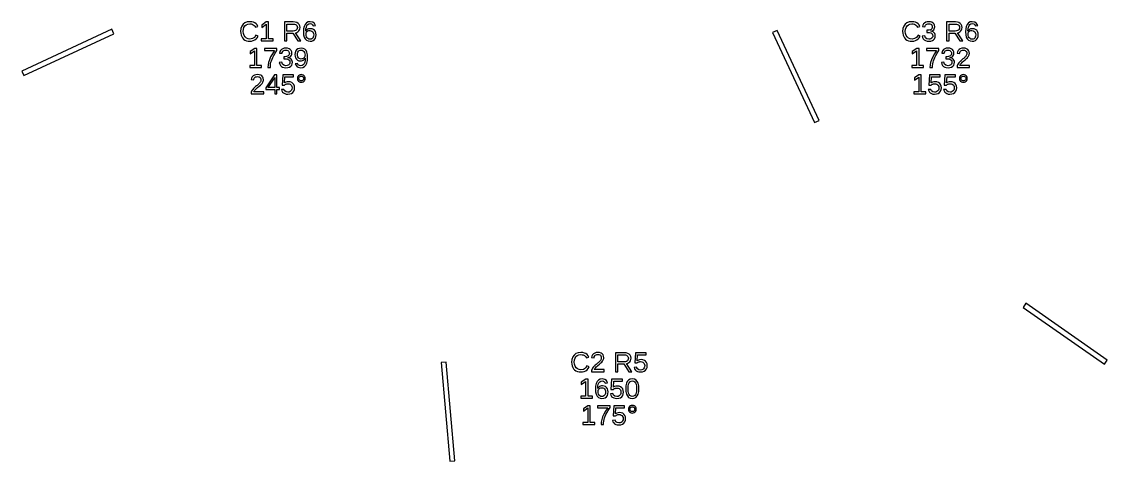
# Model space of a CAD drawing. Extents: x 195 to 2890, y 70 to 1529.
# Drawn here: x 196.5 to 524.4, y 470 to 603 of the extents above; entities that cross this region are included whole.
import ezdxf

# ---------------------------------------------------------------- set-up
doc = ezdxf.new("R2010")
doc.units = 0
doc.layers.get('0').update_dxf_attribs({"linetype": 'CONTINUOUS'})

msp = doc.modelspace()

# ---------------------------------------------------------------- linework, layer by layer
for points in [[(224.317, 599.32), (223.683, 600.68), (196.494, 588.001), (197.128, 586.642)], [(265.949, 597.093), (266.445, 597.222), (266.895, 597.437), (267.291, 597.734), (267.622, 598.109), (267.89, 598.564), (267.255, 598.881), (266.785, 598.219), (266.181, 597.821), (265.445, 597.689), (264.861, 597.76), (264.364, 597.974), (263.953, 598.33), (263.647, 598.803), (263.463, 599.368), (263.402, 600.024), (263.461, 600.685), (263.637, 601.244), (263.931, 601.703), (264.331, 602.043), (264.824, 602.247), (265.412, 602.315), (265.798, 602.286), (266.147, 602.198), (266.46, 602.051), (266.727, 601.848), (266.941, 601.593), (267.101, 601.286), (267.837, 601.53), (267.608, 601.961), (267.307, 602.315), (266.934, 602.592), (266.491, 602.791), (265.981, 602.91), (265.404, 602.95), (264.594, 602.863), (263.91, 602.604), (263.353, 602.173), (262.942, 601.589), (262.695, 600.873), (262.613, 600.024), (262.65, 599.441), (262.76, 598.913), (262.944, 598.44), (263.199, 598.028), (263.52, 597.685), (263.909, 597.41), (264.357, 597.21), (264.856, 597.09), (265.408, 597.05)], [(272.435, 597.754), (271.04, 597.754), (271.04, 602.864), (270.364, 602.864), (269.009, 601.933), (269.009, 601.241), (270.303, 602.165), (270.303, 597.754), (268.843, 597.754), (268.843, 597.132), (272.435, 597.132)], [(276.618, 599.512), (278.404, 599.512), (279.894, 597.132), (280.789, 597.132), (279.161, 599.601), (279.567, 599.713), (279.909, 599.896), (280.189, 600.151), (280.395, 600.463), (280.52, 600.821), (280.561, 601.225), (280.502, 601.702), (280.327, 602.104), (280.034, 602.431), (279.634, 602.672), (279.135, 602.816), (278.539, 602.864), (275.841, 602.864), (275.841, 597.132), (276.618, 597.132)], [(276.618, 600.126), (276.618, 602.242), (278.461, 602.242), (278.854, 602.213), (279.18, 602.125), (279.44, 601.979), (279.629, 601.778), (279.742, 601.524), (279.78, 601.217), (279.742, 600.898), (279.631, 600.63), (279.444, 600.413), (279.189, 600.254), (278.873, 600.158), (278.494, 600.126)], [(284.129, 597.108), (284.582, 597.283), (284.952, 597.575), (285.225, 597.967), (285.389, 598.445), (285.444, 599.007), (285.392, 599.528), (285.237, 599.973), (284.978, 600.342), (284.631, 600.618), (284.211, 600.783), (283.719, 600.838), (283.418, 600.817), (283.142, 600.752), (282.889, 600.645), (282.665, 600.496), (282.478, 600.309), (282.327, 600.081), (282.365, 600.761), (282.48, 601.325), (282.671, 601.772), (282.932, 602.096), (283.255, 602.291), (283.641, 602.356), (284.07, 602.278), (284.385, 602.045), (284.585, 601.656), (285.285, 601.782), (284.953, 602.431), (284.408, 602.82), (283.649, 602.95), (283.043, 602.861), (282.537, 602.595), (282.132, 602.152), (281.836, 601.544), (281.658, 600.782), (281.599, 599.866), (281.656, 599.022), (281.827, 598.323), (282.112, 597.77), (282.504, 597.37), (282.998, 597.13), (283.593, 597.05)], [(283.247, 597.687), (282.967, 597.828), (282.728, 598.063), (282.546, 598.372), (282.437, 598.734), (282.4, 599.15), (282.435, 599.474), (282.541, 599.749), (282.716, 599.974), (282.948, 600.14), (283.224, 600.239), (283.544, 600.273), (283.881, 600.235), (284.164, 600.122), (284.394, 599.935), (284.564, 599.678), (284.665, 599.358), (284.699, 598.975), (284.666, 598.589), (284.565, 598.263), (284.398, 597.996), (284.172, 597.798), (283.895, 597.68), (283.568, 597.64)], [(437.358, 573.128), (424.68, 600.317), (423.32, 599.683), (435.999, 572.494)], [(465.949, 597.093), (466.445, 597.222), (466.895, 597.437), (467.291, 597.734), (467.622, 598.109), (467.89, 598.564), (467.255, 598.881), (466.785, 598.219), (466.181, 597.821), (465.445, 597.689), (464.861, 597.76), (464.364, 597.974), (463.953, 598.33), (463.647, 598.803), (463.463, 599.368), (463.402, 600.024), (463.461, 600.685), (463.637, 601.244), (463.931, 601.703), (464.331, 602.043), (464.824, 602.247), (465.412, 602.315), (465.798, 602.286), (466.147, 602.198), (466.46, 602.051), (466.727, 601.848), (466.941, 601.593), (467.101, 601.286), (467.837, 601.53), (467.608, 601.961), (467.307, 602.315), (466.934, 602.592), (466.491, 602.791), (465.981, 602.91), (465.404, 602.95), (464.594, 602.863), (463.91, 602.604), (463.353, 602.173), (462.942, 601.589), (462.695, 600.873), (462.613, 600.024), (462.65, 599.441), (462.76, 598.913), (462.944, 598.44), (463.199, 598.028), (463.52, 597.685), (463.909, 597.41), (464.357, 597.21), (464.856, 597.09), (465.408, 597.05)], [(471.107, 597.099), (471.587, 597.244), (471.971, 597.486), (472.252, 597.816), (472.42, 598.225), (472.476, 598.714), (472.436, 599.06), (472.317, 599.363), (472.118, 599.626), (471.847, 599.835), (471.514, 599.978), (471.117, 600.057), (471.117, 600.073), (471.477, 600.179), (471.774, 600.335), (472.01, 600.539), (472.181, 600.791), (472.283, 601.089), (472.317, 601.432), (472.264, 601.875), (472.105, 602.247), (471.839, 602.549), (471.478, 602.772), (471.031, 602.905), (470.498, 602.95), (470.004, 602.906), (469.574, 602.774), (469.207, 602.555), (468.918, 602.258), (468.724, 601.892), (468.623, 601.457), (469.359, 601.4), (469.42, 601.678), (469.536, 601.911), (469.707, 602.099), (469.927, 602.237), (470.188, 602.32), (470.49, 602.348), (470.817, 602.318), (471.084, 602.229), (471.294, 602.081), (471.444, 601.882), (471.534, 601.64), (471.564, 601.355), (471.528, 601.068), (471.417, 600.826), (471.233, 600.629), (470.982, 600.483), (470.671, 600.395), (470.299, 600.366), (469.9, 600.366), (469.9, 599.731), (470.315, 599.731), (470.733, 599.702), (471.079, 599.615), (471.355, 599.469), (471.555, 599.271), (471.675, 599.028), (471.715, 598.739), (471.68, 598.41), (471.575, 598.14), (471.4, 597.929), (471.163, 597.778), (470.873, 597.687), (470.531, 597.656), (469.902, 597.769), (469.486, 598.108), (469.282, 598.674), (468.525, 598.604), (468.637, 598.134), (468.843, 597.746), (469.142, 597.443), (469.527, 597.225), (469.99, 597.094), (470.531, 597.05)], [(476.618, 599.512), (478.404, 599.512), (479.894, 597.132), (480.789, 597.132), (479.161, 599.601), (479.567, 599.713), (479.909, 599.896), (480.189, 600.151), (480.395, 600.463), (480.52, 600.821), (480.561, 601.225), (480.502, 601.702), (480.327, 602.104), (480.034, 602.431), (479.634, 602.672), (479.135, 602.816), (478.539, 602.864), (475.841, 602.864), (475.841, 597.132), (476.618, 597.132)], [(476.618, 600.126), (476.618, 602.242), (478.461, 602.242), (478.854, 602.213), (479.18, 602.125), (479.44, 601.979), (479.629, 601.778), (479.742, 601.524), (479.78, 601.217), (479.742, 600.898), (479.631, 600.63), (479.444, 600.413), (479.189, 600.254), (478.873, 600.158), (478.494, 600.126)], [(484.129, 597.108), (484.582, 597.283), (484.952, 597.575), (485.225, 597.967), (485.389, 598.445), (485.444, 599.007), (485.392, 599.528), (485.237, 599.973), (484.978, 600.342), (484.631, 600.618), (484.211, 600.783), (483.719, 600.838), (483.418, 600.817), (483.142, 600.752), (482.889, 600.645), (482.665, 600.496), (482.478, 600.309), (482.327, 600.081), (482.365, 600.761), (482.48, 601.325), (482.671, 601.772), (482.932, 602.096), (483.255, 602.291), (483.641, 602.356), (484.07, 602.278), (484.385, 602.045), (484.585, 601.656), (485.285, 601.782), (484.953, 602.431), (484.408, 602.82), (483.649, 602.95), (483.043, 602.861), (482.537, 602.595), (482.132, 602.152), (481.836, 601.544), (481.658, 600.782), (481.599, 599.866), (481.656, 599.022), (481.827, 598.323), (482.112, 597.77), (482.504, 597.37), (482.998, 597.13), (483.593, 597.05)], [(483.247, 597.687), (482.967, 597.828), (482.728, 598.063), (482.546, 598.372), (482.437, 598.734), (482.4, 599.15), (482.435, 599.474), (482.541, 599.749), (482.716, 599.974), (482.948, 600.14), (483.224, 600.239), (483.544, 600.273), (483.881, 600.235), (484.164, 600.122), (484.394, 599.935), (484.564, 599.678), (484.665, 599.358), (484.699, 598.975), (484.666, 598.589), (484.565, 598.263), (484.398, 597.996), (484.172, 597.798), (483.895, 597.68), (483.568, 597.64)], [(268.958, 589.754), (267.563, 589.754), (267.563, 594.864), (266.887, 594.864), (265.532, 593.933), (265.532, 593.241), (266.826, 594.165), (266.826, 589.754), (265.366, 589.754), (265.366, 589.132), (268.958, 589.132)], [(271.636, 589.655), (271.696, 590.166), (271.796, 590.665), (271.937, 591.161), (272.118, 591.662), (272.34, 592.167), (272.639, 592.739), (273.052, 593.44), (273.581, 594.27), (273.581, 594.864), (269.793, 594.864), (269.793, 594.242), (272.873, 594.242), (272.215, 593.228), (271.696, 592.295), (271.316, 591.445), (271.058, 590.648), (270.902, 589.877), (270.851, 589.132), (271.615, 589.132)], [(276.899, 589.099), (277.379, 589.244), (277.764, 589.486), (278.044, 589.816), (278.212, 590.225), (278.268, 590.714), (278.228, 591.06), (278.109, 591.363), (277.91, 591.626), (277.64, 591.835), (277.306, 591.978), (276.909, 592.057), (276.909, 592.073), (277.269, 592.179), (277.566, 592.335), (277.802, 592.539), (277.973, 592.791), (278.075, 593.089), (278.109, 593.432), (278.056, 593.875), (277.897, 594.247), (277.631, 594.549), (277.27, 594.772), (276.823, 594.905), (276.291, 594.95), (275.796, 594.906), (275.366, 594.774), (274.999, 594.555), (274.711, 594.258), (274.516, 593.892), (274.415, 593.457), (275.151, 593.4), (275.212, 593.678), (275.328, 593.911), (275.499, 594.099), (275.719, 594.237), (275.98, 594.32), (276.283, 594.348), (276.609, 594.318), (276.877, 594.229), (277.086, 594.081), (277.236, 593.882), (277.327, 593.64), (277.357, 593.355), (277.32, 593.068), (277.209, 592.826), (277.025, 592.629), (276.774, 592.483), (276.463, 592.395), (276.091, 592.366), (275.693, 592.366), (275.693, 591.731), (276.108, 591.731), (276.525, 591.702), (276.872, 591.615), (277.147, 591.469), (277.347, 591.271), (277.467, 591.028), (277.507, 590.739), (277.472, 590.41), (277.367, 590.14), (277.192, 589.929), (276.955, 589.778), (276.666, 589.687), (276.323, 589.656), (275.694, 589.769), (275.278, 590.108), (275.074, 590.674), (274.317, 590.604), (274.429, 590.134), (274.635, 589.746), (274.934, 589.443), (275.319, 589.225), (275.782, 589.094), (276.323, 589.05)], [(281.413, 589.138), (281.925, 589.403), (282.335, 589.844), (282.635, 590.448), (282.814, 591.205), (282.874, 592.114), (282.82, 592.981), (282.655, 593.691), (282.382, 594.242), (282.002, 594.635), (281.519, 594.871), (280.933, 594.95), (280.378, 594.893), (279.91, 594.721), (279.53, 594.435), (279.249, 594.049), (279.081, 593.578), (279.025, 593.021), (279.077, 592.476), (279.231, 592.009), (279.489, 591.617), (279.833, 591.324), (280.245, 591.147), (280.726, 591.089), (281.032, 591.113), (281.321, 591.187), (281.593, 591.31), (281.83, 591.474), (282.016, 591.67), (282.15, 591.898), (282.103, 591.23), (281.982, 590.672), (281.788, 590.226), (281.526, 589.901), (281.2, 589.705), (280.811, 589.64), (280.371, 589.72), (280.048, 589.958), (279.843, 590.356), (279.143, 590.246), (279.285, 589.865), (279.479, 589.56), (279.723, 589.333), (280.022, 589.176), (280.381, 589.082), (280.799, 589.05)], [(280.578, 591.707), (280.302, 591.828), (280.075, 592.03), (279.905, 592.302), (279.804, 592.633), (279.77, 593.021), (279.804, 593.403), (279.905, 593.727), (280.075, 593.996), (280.303, 594.196), (280.581, 594.316), (280.909, 594.356), (281.24, 594.309), (281.524, 594.169), (281.759, 593.935), (281.936, 593.624), (282.041, 593.253), (282.077, 592.822), (282.059, 592.605), (282.007, 592.404), (281.92, 592.22), (281.803, 592.057), (281.66, 591.92), (281.491, 591.811), (281.304, 591.731), (281.107, 591.682), (280.901, 591.666)], [(468.958, 589.754), (467.563, 589.754), (467.563, 594.864), (466.887, 594.864), (465.532, 593.933), (465.532, 593.241), (466.826, 594.165), (466.826, 589.754), (465.366, 589.754), (465.366, 589.132), (468.958, 589.132)], [(471.636, 589.655), (471.696, 590.166), (471.796, 590.665), (471.937, 591.161), (472.118, 591.662), (472.34, 592.167), (472.639, 592.739), (473.052, 593.44), (473.581, 594.27), (473.581, 594.864), (469.793, 594.864), (469.793, 594.242), (472.873, 594.242), (472.215, 593.228), (471.696, 592.295), (471.316, 591.445), (471.058, 590.648), (470.902, 589.877), (470.851, 589.132), (471.615, 589.132)], [(476.899, 589.099), (477.379, 589.244), (477.764, 589.486), (478.044, 589.816), (478.212, 590.225), (478.268, 590.714), (478.228, 591.06), (478.109, 591.363), (477.91, 591.626), (477.64, 591.835), (477.306, 591.978), (476.909, 592.057), (476.909, 592.073), (477.269, 592.179), (477.566, 592.335), (477.802, 592.539), (477.973, 592.791), (478.075, 593.089), (478.109, 593.432), (478.056, 593.875), (477.897, 594.247), (477.631, 594.549), (477.27, 594.772), (476.823, 594.905), (476.291, 594.95), (475.796, 594.906), (475.366, 594.774), (474.999, 594.555), (474.711, 594.258), (474.516, 593.892), (474.415, 593.457), (475.151, 593.4), (475.212, 593.678), (475.328, 593.911), (475.499, 594.099), (475.719, 594.237), (475.98, 594.32), (476.283, 594.348), (476.609, 594.318), (476.877, 594.229), (477.086, 594.081), (477.236, 593.882), (477.327, 593.64), (477.357, 593.355), (477.32, 593.068), (477.209, 592.826), (477.025, 592.629), (476.774, 592.483), (476.463, 592.395), (476.091, 592.366), (475.693, 592.366), (475.693, 591.731), (476.108, 591.731), (476.525, 591.702), (476.872, 591.615), (477.147, 591.469), (477.347, 591.271), (477.467, 591.028), (477.507, 590.739), (477.472, 590.41), (477.367, 590.14), (477.192, 589.929), (476.955, 589.778), (476.666, 589.687), (476.323, 589.656), (475.694, 589.769), (475.278, 590.108), (475.074, 590.674), (474.317, 590.604), (474.429, 590.134), (474.635, 589.746), (474.934, 589.443), (475.319, 589.225), (475.782, 589.094), (476.323, 589.05)], [(482.85, 589.754), (479.859, 589.754), (479.958, 589.946), (480.091, 590.144), (480.258, 590.346), (480.464, 590.559), (480.712, 590.789), (481.003, 591.036), (481.508, 591.457), (481.892, 591.797), (482.154, 592.057), (482.338, 592.277), (482.49, 592.496), (482.608, 592.716), (482.692, 592.936), (482.743, 593.157), (482.76, 593.379), (482.709, 593.843), (482.553, 594.23), (482.294, 594.541), (481.939, 594.768), (481.495, 594.904), (480.962, 594.95), (480.468, 594.905), (480.037, 594.769), (479.67, 594.543), (479.382, 594.24), (479.187, 593.876), (479.086, 593.448), (479.835, 593.379), (479.898, 593.663), (480.017, 593.901), (480.191, 594.093), (480.411, 594.235), (480.668, 594.319), (480.962, 594.348), (481.266, 594.319), (481.522, 594.232), (481.731, 594.087), (481.885, 593.89), (481.977, 593.646), (482.008, 593.355), (481.99, 593.13), (481.936, 592.921), (481.847, 592.728), (481.729, 592.547), (481.588, 592.37), (481.426, 592.199), (481.245, 592.031), (481.05, 591.863), (480.842, 591.695), (480.626, 591.522), (480.408, 591.34), (480.189, 591.148), (479.973, 590.943), (479.763, 590.724), (479.56, 590.488), (479.371, 590.233), (479.202, 589.953), (479.054, 589.648), (479.054, 589.132), (482.85, 589.132)], [(269.597, 581.754), (266.607, 581.754), (266.705, 581.946), (266.838, 582.144), (267.005, 582.346), (267.211, 582.559), (267.459, 582.789), (267.75, 583.036), (268.256, 583.457), (268.64, 583.797), (268.901, 584.057), (269.086, 584.277), (269.237, 584.496), (269.355, 584.716), (269.44, 584.936), (269.491, 585.157), (269.508, 585.379), (269.456, 585.843), (269.301, 586.23), (269.042, 586.541), (268.687, 586.768), (268.242, 586.904), (267.709, 586.95), (267.215, 586.905), (266.784, 586.769), (266.417, 586.543), (266.129, 586.24), (265.935, 585.876), (265.833, 585.448), (266.582, 585.379), (266.645, 585.663), (266.764, 585.901), (266.938, 586.093), (267.159, 586.235), (267.416, 586.319), (267.709, 586.348), (268.013, 586.319), (268.27, 586.232), (268.478, 586.087), (268.632, 585.89), (268.724, 585.646), (268.755, 585.355), (268.737, 585.13), (268.683, 584.921), (268.594, 584.728), (268.476, 584.547), (268.336, 584.37), (268.173, 584.199), (267.992, 584.031), (267.798, 583.863), (267.589, 583.695), (267.373, 583.522), (267.155, 583.34), (266.936, 583.148), (266.72, 582.943), (266.51, 582.724), (266.307, 582.488), (266.118, 582.233), (265.949, 581.953), (265.801, 581.648), (265.801, 581.132), (269.597, 581.132)], [(273.601, 582.429), (274.407, 582.429), (274.407, 583.007), (273.601, 583.007), (273.601, 586.864), (272.832, 586.864), (270.208, 582.999), (270.208, 582.429), (272.909, 582.429), (272.909, 581.132), (273.601, 581.132)], [(270.883, 583.007), (270.948, 583.089), (271.168, 583.39), (272.637, 585.554), (272.678, 585.618), (272.731, 585.708), (272.795, 585.823), (272.855, 585.932), (272.893, 586.004), (272.909, 586.038), (272.909, 583.007)], [(277.492, 581.108), (277.991, 581.282), (278.396, 581.571), (278.696, 581.961), (278.876, 582.437), (278.935, 582.999), (278.88, 583.497), (278.712, 583.929), (278.433, 584.293), (278.06, 584.569), (277.61, 584.734), (277.084, 584.789), (276.638, 584.749), (276.243, 584.627), (275.9, 584.423), (276.01, 586.242), (278.602, 586.242), (278.602, 586.864), (275.343, 586.864), (275.151, 583.78), (275.868, 583.78), (276.038, 583.915), (276.209, 584.021), (276.38, 584.098), (276.556, 584.15), (276.74, 584.181), (276.934, 584.191), (277.287, 584.154), (277.589, 584.043), (277.839, 583.858), (278.025, 583.612), (278.137, 583.321), (278.175, 582.983), (278.138, 582.597), (278.026, 582.271), (277.841, 582.004), (277.59, 581.806), (277.282, 581.688), (276.917, 581.648), (276.358, 581.743), (275.961, 582.026), (275.725, 582.499), (274.985, 582.413), (275.112, 582.006), (275.319, 581.668), (275.607, 581.4), (275.97, 581.206), (276.401, 581.089), (276.901, 581.05)], [(281.255, 584.668), (281.529, 584.781), (281.774, 584.968), (281.965, 585.21), (282.079, 585.484), (282.117, 585.79), (282.08, 586.097), (281.966, 586.371), (281.778, 586.612), (281.535, 586.8), (281.259, 586.912), (280.95, 586.95), (280.641, 586.912), (280.365, 586.798), (280.122, 586.608), (279.933, 586.365), (279.82, 586.093), (279.782, 585.79), (279.82, 585.488), (279.935, 585.215), (280.126, 584.972), (280.37, 584.783), (280.645, 584.669), (280.95, 584.631)], [(280.761, 585.082), (280.591, 585.154), (280.439, 585.274), (280.32, 585.427), (280.249, 585.599), (280.226, 585.79), (280.249, 585.981), (280.319, 586.154), (280.435, 586.307), (280.585, 586.427), (280.757, 586.499), (280.95, 586.523), (281.143, 586.499), (281.314, 586.429), (281.464, 586.311), (281.581, 586.159), (281.651, 585.986), (281.674, 585.79), (281.65, 585.597), (281.58, 585.424), (281.462, 585.271), (281.311, 585.153), (281.14, 585.082), (280.95, 585.058)], [(469.609, 581.754), (468.214, 581.754), (468.214, 586.864), (467.538, 586.864), (466.183, 585.933), (466.183, 585.241), (467.477, 586.165), (467.477, 581.754), (466.017, 581.754), (466.017, 581.132), (469.609, 581.132)], [(472.858, 581.108), (473.356, 581.282), (473.762, 581.571), (474.061, 581.961), (474.241, 582.437), (474.301, 582.999), (474.245, 583.497), (474.078, 583.929), (473.798, 584.293), (473.425, 584.569), (472.976, 584.734), (472.45, 584.789), (472.003, 584.749), (471.609, 584.627), (471.266, 584.423), (471.375, 586.242), (473.967, 586.242), (473.967, 586.864), (470.708, 586.864), (470.517, 583.78), (471.233, 583.78), (471.404, 583.915), (471.575, 584.021), (471.746, 584.098), (471.921, 584.15), (472.106, 584.181), (472.299, 584.191), (472.653, 584.154), (472.955, 584.043), (473.204, 583.858), (473.391, 583.612), (473.503, 583.321), (473.54, 582.983), (473.503, 582.597), (473.392, 582.271), (473.206, 582.004), (472.955, 581.806), (472.648, 581.688), (472.283, 581.648), (471.724, 581.743), (471.326, 582.026), (471.091, 582.499), (470.35, 582.413), (470.477, 582.006), (470.685, 581.668), (470.973, 581.4), (471.335, 581.206), (471.766, 581.089), (472.266, 581.05)], [(477.492, 581.108), (477.991, 581.282), (478.396, 581.571), (478.696, 581.961), (478.876, 582.437), (478.935, 582.999), (478.88, 583.497), (478.712, 583.929), (478.433, 584.293), (478.06, 584.569), (477.61, 584.734), (477.084, 584.789), (476.638, 584.749), (476.243, 584.627), (475.9, 584.423), (476.01, 586.242), (478.602, 586.242), (478.602, 586.864), (475.343, 586.864), (475.151, 583.78), (475.868, 583.78), (476.038, 583.915), (476.209, 584.021), (476.38, 584.098), (476.556, 584.15), (476.74, 584.181), (476.934, 584.191), (477.287, 584.154), (477.589, 584.043), (477.839, 583.858), (478.025, 583.612), (478.137, 583.321), (478.175, 582.983), (478.138, 582.597), (478.026, 582.271), (477.841, 582.004), (477.59, 581.806), (477.282, 581.688), (476.917, 581.648), (476.358, 581.743), (475.961, 582.026), (475.725, 582.499), (474.985, 582.413), (475.112, 582.006), (475.319, 581.668), (475.607, 581.4), (475.97, 581.206), (476.401, 581.089), (476.901, 581.05)], [(481.255, 584.668), (481.529, 584.781), (481.774, 584.968), (481.965, 585.21), (482.079, 585.484), (482.117, 585.79), (482.08, 586.097), (481.966, 586.371), (481.778, 586.612), (481.535, 586.8), (481.259, 586.912), (480.95, 586.95), (480.641, 586.912), (480.365, 586.798), (480.122, 586.608), (479.933, 586.365), (479.82, 586.093), (479.782, 585.79), (479.82, 585.488), (479.935, 585.215), (480.126, 584.972), (480.37, 584.783), (480.645, 584.669), (480.95, 584.631)], [(480.761, 585.082), (480.591, 585.154), (480.439, 585.274), (480.32, 585.427), (480.249, 585.599), (480.226, 585.79), (480.249, 585.981), (480.319, 586.154), (480.435, 586.307), (480.585, 586.427), (480.757, 586.499), (480.95, 586.523), (481.143, 586.499), (481.314, 586.429), (481.464, 586.311), (481.581, 586.159), (481.651, 585.986), (481.674, 585.79), (481.65, 585.597), (481.58, 585.424), (481.462, 585.271), (481.311, 585.153), (481.14, 585.082), (480.95, 585.058)], [(524.43, 500.614), (499.856, 517.822), (498.995, 516.593), (523.57, 499.386)], [(365.949, 497.093), (366.445, 497.222), (366.895, 497.437), (367.291, 497.734), (367.622, 498.109), (367.89, 498.564), (367.255, 498.881), (366.785, 498.219), (366.181, 497.821), (365.445, 497.689), (364.861, 497.76), (364.364, 497.974), (363.953, 498.33), (363.647, 498.803), (363.463, 499.368), (363.402, 500.024), (363.461, 500.685), (363.637, 501.244), (363.931, 501.703), (364.331, 502.043), (364.824, 502.247), (365.412, 502.315), (365.798, 502.286), (366.147, 502.198), (366.46, 502.051), (366.727, 501.848), (366.941, 501.593), (367.101, 501.286), (367.837, 501.53), (367.608, 501.961), (367.307, 502.315), (366.934, 502.592), (366.491, 502.791), (365.981, 502.91), (365.404, 502.95), (364.594, 502.863), (363.91, 502.604), (363.353, 502.173), (362.942, 501.589), (362.695, 500.873), (362.613, 500.024), (362.65, 499.441), (362.76, 498.913), (362.944, 498.44), (363.199, 498.028), (363.52, 497.685), (363.909, 497.41), (364.357, 497.21), (364.856, 497.09), (365.408, 497.05)], [(372.423, 497.754), (369.433, 497.754), (369.531, 497.946), (369.664, 498.144), (369.831, 498.346), (370.037, 498.559), (370.285, 498.789), (370.576, 499.036), (371.082, 499.457), (371.466, 499.797), (371.727, 500.057), (371.911, 500.277), (372.063, 500.496), (372.181, 500.716), (372.266, 500.936), (372.317, 501.157), (372.334, 501.379), (372.282, 501.843), (372.126, 502.23), (371.868, 502.541), (371.513, 502.768), (371.068, 502.904), (370.535, 502.95), (370.041, 502.905), (369.61, 502.769), (369.243, 502.543), (368.955, 502.24), (368.76, 501.876), (368.659, 501.448), (369.408, 501.379), (369.471, 501.663), (369.59, 501.901), (369.764, 502.093), (369.984, 502.235), (370.241, 502.319), (370.535, 502.348), (370.839, 502.319), (371.096, 502.232), (371.304, 502.087), (371.458, 501.89), (371.55, 501.646), (371.581, 501.355), (371.563, 501.13), (371.509, 500.921), (371.42, 500.728), (371.302, 500.547), (371.161, 500.37), (370.999, 500.199), (370.818, 500.031), (370.624, 499.863), (370.415, 499.695), (370.199, 499.522), (369.981, 499.34), (369.762, 499.148), (369.546, 498.943), (369.336, 498.724), (369.133, 498.488), (368.944, 498.233), (368.775, 497.953), (368.627, 497.648), (368.627, 497.132), (372.423, 497.132)], [(376.618, 499.512), (378.404, 499.512), (379.894, 497.132), (380.789, 497.132), (379.161, 499.601), (379.567, 499.713), (379.909, 499.896), (380.189, 500.151), (380.395, 500.463), (380.52, 500.821), (380.561, 501.225), (380.502, 501.702), (380.327, 502.104), (380.034, 502.431), (379.634, 502.672), (379.135, 502.816), (378.539, 502.864), (375.841, 502.864), (375.841, 497.132), (376.618, 497.132)], [(376.618, 500.126), (376.618, 502.242), (378.461, 502.242), (378.854, 502.213), (379.18, 502.125), (379.44, 501.979), (379.629, 501.778), (379.742, 501.524), (379.78, 501.217), (379.742, 500.898), (379.631, 500.63), (379.444, 500.413), (379.189, 500.254), (378.873, 500.158), (378.494, 500.126)], [(384.017, 497.108), (384.515, 497.282), (384.921, 497.571), (385.22, 497.961), (385.4, 498.437), (385.46, 498.999), (385.404, 499.497), (385.237, 499.929), (384.958, 500.293), (384.584, 500.569), (384.135, 500.734), (383.609, 500.789), (383.163, 500.749), (382.768, 500.627), (382.425, 500.423), (382.535, 502.242), (385.126, 502.242), (385.126, 502.864), (381.867, 502.864), (381.676, 499.78), (382.392, 499.78), (382.563, 499.915), (382.734, 500.021), (382.905, 500.098), (383.08, 500.15), (383.265, 500.181), (383.458, 500.191), (383.812, 500.154), (384.114, 500.043), (384.364, 499.858), (384.55, 499.612), (384.662, 499.321), (384.699, 498.983), (384.662, 498.597), (384.551, 498.271), (384.366, 498.004), (384.115, 497.806), (383.807, 497.688), (383.442, 497.648), (382.883, 497.743), (382.485, 498.026), (382.25, 498.499), (381.509, 498.413), (381.636, 498.006), (381.844, 497.668), (382.132, 497.4), (382.494, 497.206), (382.926, 497.089), (383.426, 497.05)], [(327.362, 470.18), (324.747, 500.065), (323.253, 499.935), (325.868, 470.049)], [(368.958, 489.754), (367.563, 489.754), (367.563, 494.864), (366.887, 494.864), (365.532, 493.933), (365.532, 493.241), (366.826, 494.165), (366.826, 489.754), (365.366, 489.754), (365.366, 489.132), (368.958, 489.132)], [(372.318, 489.108), (372.771, 489.283), (373.141, 489.575), (373.415, 489.967), (373.579, 490.445), (373.634, 491.007), (373.582, 491.528), (373.426, 491.973), (373.168, 492.342), (372.821, 492.618), (372.401, 492.783), (371.908, 492.838), (371.608, 492.817), (371.332, 492.752), (371.078, 492.645), (370.855, 492.496), (370.668, 492.309), (370.517, 492.081), (370.555, 492.761), (370.67, 493.325), (370.861, 493.772), (371.121, 494.096), (371.445, 494.291), (371.831, 494.356), (372.26, 494.278), (372.574, 494.045), (372.775, 493.656), (373.475, 493.782), (373.143, 494.431), (372.598, 494.82), (371.839, 494.95), (371.233, 494.861), (370.727, 494.595), (370.322, 494.152), (370.025, 493.544), (369.848, 492.782), (369.789, 491.866), (369.846, 491.022), (370.016, 490.323), (370.301, 489.77), (370.694, 489.37), (371.187, 489.13), (371.782, 489.05)], [(371.437, 489.687), (371.157, 489.828), (370.918, 490.063), (370.736, 490.372), (370.627, 490.734), (370.59, 491.15), (370.625, 491.474), (370.73, 491.749), (370.905, 491.974), (371.138, 492.14), (371.414, 492.239), (371.733, 492.273), (372.07, 492.235), (372.354, 492.122), (372.584, 491.935), (372.753, 491.678), (372.855, 491.358), (372.889, 490.975), (372.856, 490.589), (372.755, 490.263), (372.588, 489.996), (372.362, 489.798), (372.085, 489.68), (371.758, 489.64)], [(376.841, 489.108), (377.34, 489.282), (377.745, 489.571), (378.045, 489.961), (378.225, 490.437), (378.284, 490.999), (378.229, 491.497), (378.061, 491.929), (377.782, 492.293), (377.409, 492.569), (376.959, 492.734), (376.433, 492.789), (375.987, 492.749), (375.592, 492.627), (375.249, 492.423), (375.359, 494.242), (377.951, 494.242), (377.951, 494.864), (374.692, 494.864), (374.5, 491.78), (375.217, 491.78), (375.387, 491.915), (375.558, 492.021), (375.729, 492.098), (375.905, 492.15), (376.089, 492.181), (376.283, 492.191), (376.636, 492.154), (376.938, 492.043), (377.188, 491.858), (377.374, 491.612), (377.486, 491.321), (377.524, 490.983), (377.486, 490.597), (377.375, 490.271), (377.19, 490.004), (376.939, 489.806), (376.631, 489.688), (376.266, 489.648), (375.707, 489.743), (375.31, 490.026), (375.074, 490.499), (374.334, 490.413), (374.461, 490.006), (374.668, 489.668), (374.956, 489.4), (375.319, 489.206), (375.75, 489.089), (376.25, 489.05)], [(381.547, 489.134), (382.046, 489.387), (382.437, 489.807), (382.718, 490.387), (382.887, 491.118), (382.943, 492), (382.89, 492.894), (382.729, 493.629), (382.461, 494.205), (382.081, 494.619), (381.582, 494.867), (380.966, 494.95), (380.334, 494.868), (379.826, 494.623), (379.442, 494.213), (379.174, 493.64), (379.014, 492.902), (378.96, 492), (379.015, 491.114), (379.181, 490.382), (379.456, 489.803), (379.842, 489.385), (380.337, 489.134), (380.942, 489.05)], [(380.555, 489.711), (380.238, 489.9), (380, 490.214), (379.834, 490.664), (379.734, 491.259), (379.701, 492), (379.733, 492.759), (379.832, 493.362), (379.996, 493.806), (380.235, 494.112), (380.558, 494.295), (380.966, 494.356), (381.364, 494.294), (381.679, 494.108), (381.912, 493.798), (382.071, 493.351), (382.167, 492.751), (382.199, 492), (382.165, 491.271), (382.065, 490.68), (381.898, 490.226), (381.659, 489.905), (381.343, 489.712), (380.95, 489.648)], [(369.609, 481.754), (368.214, 481.754), (368.214, 486.864), (367.538, 486.864), (366.183, 485.933), (366.183, 485.241), (367.477, 486.165), (367.477, 481.754), (366.017, 481.754), (366.017, 481.132), (369.609, 481.132)], [(372.287, 481.655), (372.347, 482.166), (372.448, 482.665), (372.588, 483.161), (372.769, 483.662), (372.991, 484.167), (373.29, 484.739), (373.703, 485.44), (374.232, 486.27), (374.232, 486.864), (370.444, 486.864), (370.444, 486.242), (373.524, 486.242), (372.866, 485.228), (372.347, 484.295), (371.967, 483.445), (371.709, 482.648), (371.553, 481.877), (371.502, 481.132), (372.266, 481.132)], [(377.492, 481.108), (377.991, 481.282), (378.396, 481.571), (378.696, 481.961), (378.876, 482.437), (378.935, 482.999), (378.88, 483.497), (378.712, 483.929), (378.433, 484.293), (378.06, 484.569), (377.61, 484.734), (377.084, 484.789), (376.638, 484.749), (376.243, 484.627), (375.9, 484.423), (376.01, 486.242), (378.602, 486.242), (378.602, 486.864), (375.343, 486.864), (375.151, 483.78), (375.868, 483.78), (376.038, 483.915), (376.209, 484.021), (376.38, 484.098), (376.556, 484.15), (376.74, 484.181), (376.934, 484.191), (377.287, 484.154), (377.589, 484.043), (377.839, 483.858), (378.025, 483.612), (378.137, 483.321), (378.175, 482.983), (378.138, 482.597), (378.026, 482.271), (377.841, 482.004), (377.59, 481.806), (377.282, 481.688), (376.917, 481.648), (376.358, 481.743), (375.961, 482.026), (375.725, 482.499), (374.985, 482.413), (375.112, 482.006), (375.319, 481.668), (375.607, 481.4), (375.97, 481.206), (376.401, 481.089), (376.901, 481.05)], [(381.255, 484.668), (381.529, 484.781), (381.774, 484.968), (381.965, 485.21), (382.079, 485.484), (382.117, 485.79), (382.08, 486.097), (381.966, 486.371), (381.778, 486.612), (381.535, 486.8), (381.259, 486.912), (380.95, 486.95), (380.641, 486.912), (380.365, 486.798), (380.122, 486.608), (379.933, 486.365), (379.82, 486.093), (379.782, 485.79), (379.82, 485.488), (379.935, 485.215), (380.126, 484.972), (380.37, 484.783), (380.645, 484.669), (380.95, 484.631)], [(380.761, 485.082), (380.591, 485.154), (380.439, 485.274), (380.32, 485.427), (380.249, 485.599), (380.226, 485.79), (380.249, 485.981), (380.319, 486.154), (380.435, 486.307), (380.585, 486.427), (380.757, 486.499), (380.95, 486.523), (381.143, 486.499), (381.314, 486.429), (381.464, 486.311), (381.581, 486.159), (381.651, 485.986), (381.674, 485.79), (381.65, 485.597), (381.58, 485.424), (381.462, 485.271), (381.311, 485.153), (381.14, 485.082), (380.95, 485.058)]]:
    msp.add_lwpolyline(points, close=True)

doc.saveas('drawing.dxf')
